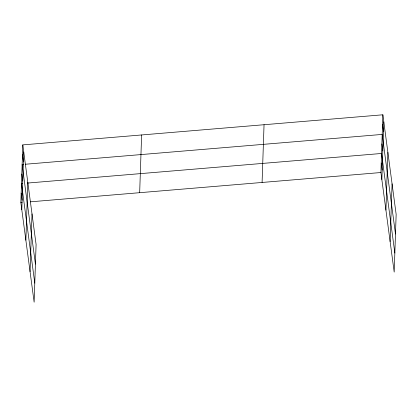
<?xml version="1.0" encoding="UTF-8"?>
<svg xmlns="http://www.w3.org/2000/svg" width="417" height="417" viewBox="0 0 417 417"><rect width="100%" height="100%" fill="white"/><g stroke="black" fill="none" stroke-linecap="round" stroke-linejoin="round"><path stroke-width="0.63" d="M22.805 144.887L36.091 244.471L34.137 302.21L20.85 202.62L22.805 144.887L382.863 114.79L396.15 214.38L394.195 272.113L380.909 172.529L382.863 114.79M21.788 209.662L23.743 151.924M25.864 240.202L27.819 182.464M30.06 271.665L32.015 213.931M139.669 192.69L141.624 134.952M262.09 182.458L264.044 124.725M381.847 179.565L383.802 121.832M385.923 210.105L387.878 152.372M390.124 241.573L392.074 183.84M23.394 164.407L22.137 164.517L35.424 264.102M25.281 164.251L382.196 134.42L395.488 234.01M22.753 183.464L21.496 183.569L34.783 283.153M27.783 183.042L381.555 153.472L394.842 253.062M20.85 202.62L22.106 202.516M30.279 201.833L380.909 172.529M382.53 124.605L383.468 131.647M381.878 143.948L382.816 150.985M381.232 163L382.17 170.042M22.471 154.702L23.409 161.739M21.814 174.04L22.758 181.082M21.173 193.092L22.111 200.134"/></g></svg>
